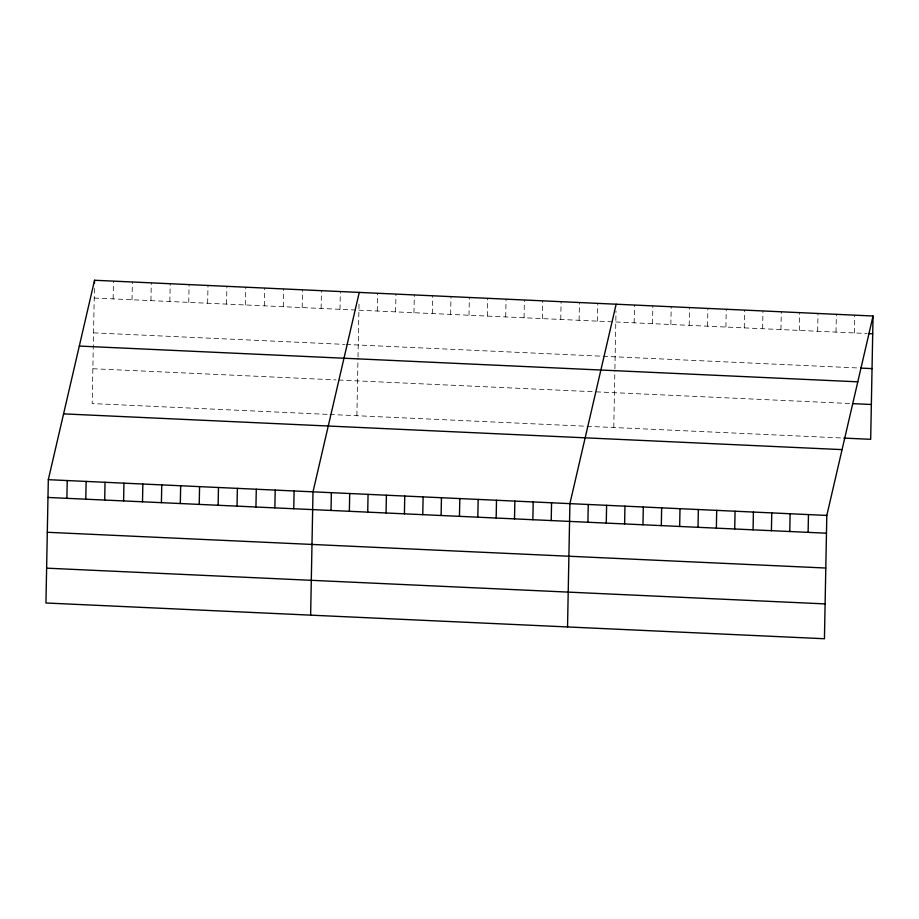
<?xml version="1.0" encoding="UTF-8"?>
<svg xmlns="http://www.w3.org/2000/svg" width="919" height="919" viewBox="0 0 919 919"><rect width="100%" height="100%" fill="white"/><g stroke="black" fill="none" stroke-linecap="round" stroke-linejoin="round"><path stroke-width="0.69" stroke-dasharray="4.59 3.45" d="M94.404 288.463L92.187 403.567L328.52 414.423M113.129 298.905L113.462 281.122M132.026 299.766L132.37 281.995M150.934 300.639L151.279 282.868M169.843 301.501L170.187 283.73M188.751 302.374L189.096 284.603M207.66 303.247L207.993 285.464M226.556 304.109L226.901 286.337M245.465 304.982L245.81 287.21M264.373 305.843L264.718 288.072M283.282 306.716L283.626 288.945M302.19 307.578L302.523 289.807M321.099 308.451L321.432 290.68M339.996 309.324L340.34 291.541M356.882 415.721L357.985 358.307M358.008 356.974L359.065 301.983M377.261 311.036L377.594 293.253M395.607 311.874L395.951 294.103M413.952 312.713L414.297 294.942M432.309 313.563L432.642 295.78M450.655 314.401L450.999 296.63M469.012 315.24L469.345 297.469M487.357 316.09L487.702 298.319M505.703 316.929L506.047 299.157M524.06 317.767L524.393 299.996M542.405 318.617L542.75 300.846M560.762 319.456L561.095 301.685M579.108 320.306L579.452 302.523M597.453 321.145L597.798 303.373M613.777 427.519L614.88 370.104M614.914 368.772L616.017 311.047M634.156 322.833L634.501 305.051M652.513 323.672L652.846 305.901M670.859 324.51L671.203 306.739M689.204 325.36L689.549 307.589M707.561 326.199L707.894 308.428M725.907 327.038L726.251 309.266M744.264 327.888L744.597 310.117M762.609 328.726L762.954 310.955M780.955 329.565L781.299 311.794M799.312 330.415L799.645 312.644M817.657 331.254L818.002 313.482M836.003 332.104L836.347 314.321M854.36 332.942L854.704 315.171M94.22 298.032L356.204 310.059M358.904 310.185L612.984 321.857M615.81 321.983L867.065 333.528M93.554 332.862L344.728 344.395M346.084 344.453L859.334 368.025M92.865 368.737L335.94 379.903M338.64 380.029L593.272 391.724M596.098 391.85L851.591 403.59M329.875 414.48L585.552 426.221M586.965 426.29L843.86 438.087"/><path stroke-width="1.38" d="M48.316 479.684L45.95 602.99L824.435 638.739L826.813 515.433L873.05 316.01L94.565 280.261L48.316 479.684L826.813 515.433M66.88 498.316L67.225 480.545M85.789 499.189L86.133 481.418M94.508 282.995L94.565 280.261M104.697 500.062L105.042 482.28M123.605 500.924L123.939 483.153M142.502 501.797L142.847 484.026M161.411 502.659L161.755 484.887M180.319 503.532L180.664 485.76M199.228 504.393L199.572 486.622M218.136 505.266L218.469 487.495M237.033 506.139L237.378 488.357M255.941 507.001L256.286 489.23M274.85 507.874L275.195 490.103M293.758 508.735L294.103 490.964M310.633 615.144L313 491.837L359.249 292.414M331.012 510.447L331.357 492.676M349.358 511.297L349.702 493.526M367.715 512.136L368.059 494.365M386.06 512.974L386.405 495.203M404.417 513.824L404.751 496.053M422.763 514.663L423.108 496.892M441.109 515.502L441.453 497.73M459.466 516.352L459.81 498.58M477.811 517.19L478.156 499.419M496.168 518.04L496.501 500.258M514.514 518.879L514.858 501.108M532.859 519.717L533.204 501.946M551.216 520.568L551.561 502.796M567.54 626.942L569.906 503.635L616.144 304.212M587.919 522.245L588.252 504.474M606.264 523.095L606.609 505.324M624.61 523.933L624.954 506.162M642.967 524.772L643.311 507.001M661.312 525.622L661.657 507.851M679.669 526.461L680.003 508.689M698.015 527.311L698.36 509.528M716.361 528.149L716.705 510.378M734.718 528.988L735.062 511.217M753.063 529.838L753.408 512.055M771.42 530.677L771.753 512.905M789.766 531.515L790.11 513.744M808.111 532.365L808.456 514.594M873.05 316.01L870.684 439.316L843.86 438.087M868.478 333.586L872.705 333.781M860.747 368.094L872.039 368.611M79.298 346.072L857.795 381.822M853.004 403.648L871.35 404.498M63.583 413.872L842.068 449.621M47.972 497.455L826.468 533.204M47.306 532.285L825.802 568.034M46.616 568.16L825.113 603.909"/></g></svg>
